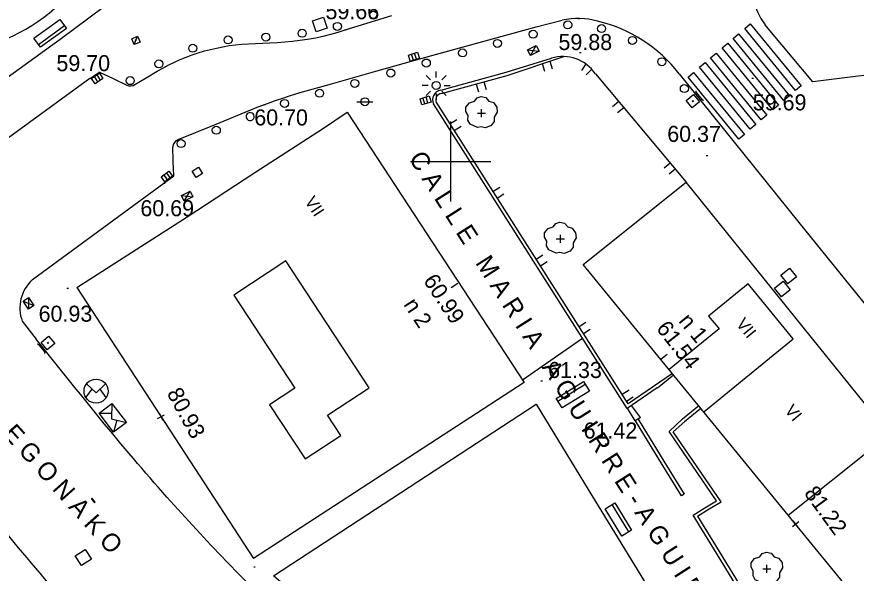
# Model space of a CAD drawing. Extents: x 506500 to 506851, y 4789550 to 4789800.
# Drawn here: x 506572.9 to 506625.3, y 4789724.3 to 4789759 of the extents above; entities that cross this region are included whole.
import ezdxf

# ---------------------------------------------------------------- set-up
doc = ezdxf.new("R2010")
doc.units = 0
for name, color, linetype in [('Alturas edific 1_500-TopEdi', 7, 'Continuous'), ('Arbol-SerJar', 7, 'Continuous'), ('Arqueta alumbrado-SerAlu', 7, 'Continuous'), ('Arqueta saneamiento-SerSan', 7, 'Continuous'), ('Banco-UrbMob', 7, 'Continuous'), ('Boca de riego-SerAgu', 7, 'Continuous'), ('Bordillo-UrbAce', 7, 'Continuous'), ('Buzon-UrbMob', 7, 'Continuous'), ('Calle-ViaCal', 7, 'Continuous'), ('Calles de 2 orden 1_500-TopCal', 7, 'Continuous'), ('cota de alero-AltAlt', 7, 'Continuous'), ('cota punto 1_500 altimetria-AltAlt', 7, 'Continuous'), ('cota umbral-AltAlt', 7, 'Continuous'), ('Delim Alturas-UrbEdi', 7, 'Continuous'), ('Entrada en finca-UrbEdi', 7, 'Continuous'), ('Escalera publica-UrbAce', 7, 'Continuous'), ('Fachada-UrbEdi', 7, 'Continuous'), ('Farola-SerAlu', 7, 'Continuous'), ('Juegos infantiles-RusAre', 7, 'Continuous'), ('Medianera-UrbEdi', 7, 'Continuous'), ('Mojon de calle peatonal-ViaCal', 7, 'Continuous'), ('Muro-UrbCer', 7, 'Continuous'), ('Numeros de portal 1_500-TopEdi', 7, 'Continuous'), ('Paso cebra peatones-SerCir', 7, 'Continuous'), ('punto 1_500 altimetria-AltAlt', 7, 'Continuous'), ('punto alero-AltAlt', 7, 'Continuous'), ('punto cuadricula 1_500-AltAlt', 7, 'Continuous'), ('punto umbral-AltAlt', 7, 'Continuous'), ('Registro de gas-SerFue', 7, 'Continuous'), ('Sumidero-SerSan', 7, 'Continuous')]:
    doc.layers.add(name, color=color, linetype=linetype)

msp = doc.modelspace()

# ---------------------------------------------------------------- linework, layer by layer
at = {"layer": 'Arbol-SerJar'}
for p, q in [((506601.676, 4789753.016), (506602.176, 4789753.016)), ((506601.926, 4789752.766), (506601.926, 4789753.266)), ((506606.588, 4789745.18), (506607.088, 4789745.18)), ((506606.838, 4789744.93), (506606.838, 4789745.43)), ((506619.463, 4789724.601), (506619.963, 4789724.601)), ((506619.713, 4789724.351), (506619.713, 4789724.851))]:
    msp.add_line(p, q, dxfattribs=at)
for points in [[(506601.666, 4789752.112), (506601.212, 4789752.324), (506601.071, 4789752.578), (506601.081, 4789752.876), (506600.944, 4789753.117), (506600.948, 4789753.392), (506601.164, 4789753.652), (506601.483, 4789753.752), (506601.648, 4789753.971), (506601.905, 4789754.054), (506602.191, 4789753.989), (506602.386, 4789753.762), (506602.667, 4789753.68), (506602.88, 4789753.395), (506602.904, 4789753.082), (506602.716, 4789752.767), (506602.716, 4789752.499), (506602.534, 4789752.238), (506602.172, 4789752.104), (506601.895, 4789752.167), (506601.666, 4789752.112)], [(506606.578, 4789744.276), (506606.124, 4789744.488), (506605.983, 4789744.742), (506605.993, 4789745.04), (506605.856, 4789745.281), (506605.86, 4789745.556), (506606.076, 4789745.816), (506606.395, 4789745.916), (506606.56, 4789746.135), (506606.817, 4789746.218), (506607.103, 4789746.153), (506607.298, 4789745.926), (506607.579, 4789745.844), (506607.792, 4789745.559), (506607.816, 4789745.246), (506607.628, 4789744.931), (506607.628, 4789744.663), (506607.445, 4789744.402), (506607.083, 4789744.268), (506606.807, 4789744.331), (506606.578, 4789744.276)], [(506619.453, 4789723.697), (506618.999, 4789723.909), (506618.858, 4789724.163), (506618.868, 4789724.461), (506618.731, 4789724.702), (506618.735, 4789724.977), (506618.951, 4789725.237), (506619.27, 4789725.337), (506619.435, 4789725.556), (506619.692, 4789725.639), (506619.978, 4789725.574), (506620.173, 4789725.347), (506620.454, 4789725.265), (506620.667, 4789724.98), (506620.691, 4789724.667), (506620.503, 4789724.352), (506620.503, 4789724.084), (506620.321, 4789723.823), (506619.959, 4789723.689), (506619.682, 4789723.752), (506619.453, 4789723.697)]]:
    msp.add_lwpolyline(points, dxfattribs=at)
at = {"layer": 'Arqueta alumbrado-SerAlu'}
for p, q in [((506604.976, 4789756.608), (506605.334, 4789757.234)), ((506604.797, 4789756.965), (506605.513, 4789756.877)), ((506583.209, 4789747.879), (506583.925, 4789747.791)), ((506583.388, 4789747.522), (506583.746, 4789748.148)), ((506573.664, 4789741.515), (506573.676, 4789740.794)), ((506573.335, 4789741.288), (506574.005, 4789741.021))]:
    msp.add_line(p, q, dxfattribs=at)
for points in [[(506605.334, 4789757.234), (506605.513, 4789756.877), (506604.976, 4789756.608), (506604.797, 4789756.965)], [(506583.746, 4789748.148), (506583.925, 4789747.791), (506583.388, 4789747.522), (506583.209, 4789747.879)], [(506574.005, 4789741.021), (506573.676, 4789740.794), (506573.335, 4789741.288), (506573.664, 4789741.515)]]:
    msp.add_lwpolyline(points, close=True, dxfattribs=at)
at = {"layer": 'Arqueta saneamiento-SerSan'}
for points in [[(506592.06, 4789759.006), (506592.29, 4789758.314), (506591.603, 4789758.085), (506591.372, 4789758.776)], [(506584.134, 4789748.997), (506583.877, 4789749.393), (506584.273, 4789749.65), (506584.53, 4789749.254)], [(506621.566, 4789742.807), (506621.02, 4789742.369), (506620.582, 4789742.916), (506621.128, 4789743.353)], [(506621.173, 4789741.989), (506620.627, 4789741.551), (506620.189, 4789742.098), (506620.735, 4789742.535)], [(506577.197, 4789725.806), (506577.594, 4789725.201), (506576.984, 4789724.801), (506576.587, 4789725.406)]]:
    msp.add_lwpolyline(points, close=True, dxfattribs=at)
at = {"layer": 'Banco-UrbMob'}
for p, q in [((506575.921, 4789758.453), (506574.3, 4789757.281)), ((506606.683, 4789735.058), (506608.384, 4789736.11)), ((506610.058, 4789728.607), (506611.098, 4789726.899))]:
    msp.add_line(p, q, dxfattribs=at)
for points in [[(506575.628, 4789758.859), (506576.038, 4789758.292), (506574.418, 4789757.12), (506574.007, 4789757.687)], [(506606.946, 4789734.633), (506606.578, 4789735.228), (506608.279, 4789736.28), (506608.647, 4789735.685)], [(506609.631, 4789728.347), (506610.229, 4789728.711), (506611.269, 4789727.003), (506610.671, 4789726.639)]]:
    msp.add_lwpolyline(points, close=True, dxfattribs=at)
at = {"layer": 'Boca de riego-SerAgu'}
for p, q in [((506580.255, 4789757.286), (506580.476, 4789757.806)), ((506580.384, 4789757.5), (506580.347, 4789757.592)), ((506580.319, 4789757.527), (506580.412, 4789757.565))]:
    msp.add_line(p, q, dxfattribs=at)
msp.add_lwpolyline([(506580.255, 4789757.286), (506580.105, 4789757.656), (506580.476, 4789757.806), (506580.626, 4789757.435)], close=True, dxfattribs=at)
at = {"layer": 'Bordillo-UrbAce'}
for p, q in [((506577.486, 4789755.174), (506565.72, 4789746.62)), ((506614.252, 4789755.467), (506621.705, 4789746.19)), ((506573.924, 4789742.631), (506582.729, 4789749.097)), ((506573.28, 4789740.031), (506574.154, 4789738.911))]:
    msp.add_line(p, q, dxfattribs=at)
for points in [[(506580.31, 4789754.8), (506581.002, 4789755.216), (506581.695, 4789755.631), (506582.055, 4789755.828), (506582.415, 4789756.025), (506582.777, 4789756.195), (506583.138, 4789756.364), (506583.503, 4789756.503), (506583.867, 4789756.642), (506584.254, 4789756.766), (506584.642, 4789756.891), (506585.022, 4789756.984), (506585.403, 4789757.077), (506585.795, 4789757.152), (506586.187, 4789757.227), (506586.576, 4789757.273), (506586.964, 4789757.32), (506587.827, 4789757.362), (506588.69, 4789757.405), (506589.17, 4789757.431), (506589.65, 4789757.458), (506590.126, 4789757.511), (506590.601, 4789757.564), (506591.08, 4789757.636), (506591.559, 4789757.708), (506592.037, 4789757.82), (506592.516, 4789757.932), (506592.972, 4789758.068), (506593.429, 4789758.204), (506596.332, 4789759.1)], [(506589.013, 4789753.786), (506589.131, 4789753.83), (506589.539, 4789753.957), (506589.947, 4789754.085), (506590.347, 4789754.214), (506590.748, 4789754.343), (506591.588, 4789754.577), (506592.429, 4789754.811), (506595.323, 4789755.623), (506598.217, 4789756.434), (506601.774, 4789757.419), (506605.332, 4789758.405), (506606.144, 4789758.606), (506606.956, 4789758.806)], [(506628.298, 4789755.661), (506625.419, 4789755.312), (506622.593, 4789754.969), (506621.303, 4789756.509), (506620.012, 4789758.049), (506619.605, 4789758.525)], [(506577.486, 4789755.174), (506578.092, 4789755.576), (506578.952, 4789755.17), (506579.811, 4789754.763)], [(506621.705, 4789746.19), (506639.393, 4789724.36), (506647.923, 4789731.38), (506628.298, 4789755.661)], [(506582.994, 4789751.361), (506585.262, 4789752.289), (506587.53, 4789753.217), (506587.939, 4789753.379), (506588.348, 4789753.541), (506588.739, 4789753.685), (506589.013, 4789753.786)], [(506582.712, 4789749.557), (506582.696, 4789750.003), (506582.662, 4789750.909)], [(506582.729, 4789749.097), (506582.712, 4789749.557)], [(506597.787, 4789716.557), (506588.953, 4789724.161), (506605.323, 4789734.871), (506608.576, 4789729.553)], [(506608.576, 4789729.553), (506624.892, 4789702.881), (506623.072, 4789701.431), (506608.373, 4789712.421), (506602.383, 4789717.491), (506600.113, 4789714.611)]]:
    msp.add_lwpolyline(points, dxfattribs=at)
for centre, radius, start, end in [((506623.406, 4789761.298), 4.705, 127.2968, 216.1088), ((506607.953, 4789754.146), 4.766, 75.3325, 102.0822), ((506606.993, 4789749.816), 9.199, 37.901, 76.3758), ((506580.025, 4789755.25), 0.532, 246.2803, 302.2578), ((506583.22, 4789750.847), 0.561, 113.7075, 173.6453), ((506575.499, 4789740.862), 2.369, 131.6749, 200.5196)]:
    msp.add_arc(centre, radius, start, end, dxfattribs=at)
for points in [[(506596.442, 4789714.937), (506585.973, 4789725.101), (506582.303, 4789729.061), (506574.154, 4789738.911)], [(506619.042, 4789686.821), (506611.152, 4789691.871), (506599.473, 4789700.401), (506586.743, 4789711.381), (506575.203, 4789723.371), (506566.784, 4789733.702)]]:
    msp.add_spline(points, degree=3, dxfattribs=at)
at = {"layer": 'Buzon-UrbMob'}
for p, q in [((506577.247, 4789735.277), (506577.635, 4789735.802)), ((506578.515, 4789735.277), (506578.132, 4789735.807)), ((506578.075, 4789734.31), (506578.856, 4789734.305)), ((506579.188, 4789733.867), (506578.98, 4789733.114))]:
    msp.add_line(p, q, dxfattribs=at)
for points in [[(506577.28, 4789736.126), (506577.881, 4789735.577), (506578.481, 4789736.127)], [(506578.872, 4789734.913), (506578.847, 4789733.953), (506579.778, 4789733.717)]]:
    msp.add_lwpolyline(points, dxfattribs=at)
msp.add_lwpolyline([(506578.075, 4789734.31), (506578.872, 4789734.913), (506579.778, 4789733.717), (506578.98, 4789733.114)], close=True, dxfattribs=at)
msp.add_circle((506577.881, 4789735.677), 0.75, dxfattribs=at)
at = {"layer": 'Calle-ViaCal'}
msp.add_lwpolyline([(506582.803, 4789762.955), (506575.637, 4789757.618), (506564.046, 4789749.233)], dxfattribs=at)
at = {"layer": 'Delim Alturas-UrbEdi'}
for p, q in [((506589.727, 4789743.796), (506586.477, 4789741.66)), ((506594.921, 4789735.891), (506589.727, 4789743.796)), ((506618.544, 4789742.371), (506616.084, 4789740.358)), ((506618.649, 4789742.241), (506618.544, 4789742.371)), ((506621.358, 4789738.933), (506618.649, 4789742.241)), ((506586.477, 4789741.66), (506590.28, 4789735.872)), ((506616.084, 4789740.358), (506616.653, 4789739.661)), ((506616.734, 4789739.563), (506616.305, 4789739.212)), ((506616.653, 4789739.661), (506616.734, 4789739.563)), ((506616.305, 4789739.212), (506613.628, 4789737.023)), ((506615.792, 4789734.379), (506621.358, 4789738.933)), ((506590.28, 4789735.872), (506588.697, 4789734.832)), ((506592.324, 4789734.183), (506594.921, 4789735.891)), ((506588.697, 4789734.832), (506590.921, 4789731.447)), ((506593.157, 4789732.916), (506592.324, 4789734.183)), ((506590.921, 4789731.447), (506593.157, 4789732.916))]:
    msp.add_line(p, q, dxfattribs=at)
at = {"layer": 'Entrada en finca-UrbEdi'}
for p, q in [((506600.454, 4789742.391), (506600.035, 4789742.118)), ((506613.107, 4789737.672), (506613.494, 4789737.989))]:
    msp.add_line(p, q, dxfattribs=at)
at = {"layer": 'Escalera publica-UrbAce'}
for p, q in [((506604.47, 4789736.384), (506608.23, 4789738.975)), ((506612.893, 4789735.891), (506613.887, 4789736.704)), ((506611.843, 4789734.029), (506611.269, 4789734.777)), ((506614.463, 4789733.941), (506615.468, 4789734.773)), ((506614.591, 4789733.787), (506615.596, 4789734.618)), ((506611.843, 4789734.029), (506611.501, 4789733.821))]:
    msp.add_line(p, q, dxfattribs=at)
msp.add_lwpolyline([(506611.501, 4789733.821), (506611.022, 4789734.607)], dxfattribs=at)
at = {"layer": 'Fachada-UrbEdi'}
for p, q in [((506593.547, 4789753.083), (506604.573, 4789736.226)), ((506576.694, 4789742.131), (506587.693, 4789725.231)), ((506604.573, 4789736.226), (506587.693, 4789725.231))]:
    msp.add_line(p, q, dxfattribs=at)
for points in [[(506576.694, 4789742.131), (506583.571, 4789746.546), (506587.794, 4789749.311), (506592.059, 4789752.078), (506593.547, 4789753.083)], [(506608.266, 4789743.574), (506614.686, 4789748.707)], [(506627.369, 4789732.99), (506614.686, 4789748.707)], [(506614.132, 4789736.405), (506608.266, 4789743.574)], [(506621.057, 4789727.943), (506614.132, 4789736.405)], [(506639.927, 4789717.428), (506633.713, 4789712.48), (506621.057, 4789727.943)]]:
    msp.add_lwpolyline(points, dxfattribs=at)
at = {"layer": 'Farola-SerAlu'}
for p, q in [((506599.097, 4789755.241), (506599.097, 4789755.617)), ((506598.743, 4789755.095), (506598.478, 4789755.36)), ((506599.45, 4789755.095), (506599.715, 4789755.36)), ((506599.715, 4789755.36), (506599.715, 4789755.36)), ((506598.597, 4789754.742), (506598.221, 4789754.742)), ((506599.596, 4789754.742), (506599.972, 4789754.742)), ((506598.743, 4789754.388), (506598.478, 4789754.123)), ((506599.097, 4789754.242), (506599.097, 4789753.866)), ((506599.45, 4789754.388), (506599.715, 4789754.123))]:
    msp.add_line(p, q, dxfattribs=at)
msp.add_circle((506599.097, 4789754.742), 0.25, dxfattribs=at)
at = {"layer": 'Juegos infantiles-RusAre'}
msp.add_arc((506567.889, 4789767.967), 11.217, 177.6646, 35.4618, dxfattribs=at)
at = {"layer": 'Medianera-UrbEdi'}
msp.add_line((506621.057, 4789727.943), (506627.369, 4789732.99), dxfattribs=at)
at = {"layer": 'Mojon de calle peatonal-ViaCal'}
for centre in [(506595.182, 4789759.118), (506592.931, 4789758.423), (506607.304, 4789758.52), (506590.737, 4789757.997), (506605.143, 4789757.937), (506609.413, 4789758.286), (506586.117, 4789757.583), (506588.473, 4789757.757), (506602.913, 4789757.366), (506611.334, 4789757.549), (506583.912, 4789757.062), (506600.737, 4789756.768), (506581.799, 4789756.089), (506598.48, 4789756.141), (506613.168, 4789756.22), (506596.26, 4789755.517), (506580.013, 4789755.042), (506594.017, 4789754.868), (506591.826, 4789754.254), (506614.572, 4789754.546), (506589.643, 4789753.619), (506585.383, 4789751.953), (506583.185, 4789751.119)]:
    msp.add_circle(centre, 0.25, dxfattribs=at)
for start, end in [(27.7325, 218.8594), (218.8594, 27.7325)]:
    msp.add_arc((506587.501, 4789752.8), 0.25, start, end, dxfattribs=at)
at = {"layer": 'Muro-UrbCer'}
for p, q in [((506603.46, 4789755.566), (506606.278, 4789756.446)), ((506605.704, 4789756.101), (506605.854, 4789755.631)), ((506606.174, 4789756.251), (506606.324, 4789755.781)), ((506608.427, 4789756.081), (506608.157, 4789755.671)), ((506608.798, 4789755.754), (506608.448, 4789755.394)), ((506602.074, 4789754.971), (506602.204, 4789754.491)), ((506609.034, 4789755.457), (506614.684, 4789748.71)), ((506601.594, 4789754.831), (506601.724, 4789754.351)), ((506610.477, 4789753.733), (506610.097, 4789753.413)), ((506610.8, 4789753.348), (506610.41, 4789753.028)), ((506599.954, 4789752.351), (506600.374, 4789752.621)), ((506600.224, 4789751.931), (506600.644, 4789752.201)), ((506613.686, 4789749.902), (506613.306, 4789749.582)), ((506614.004, 4789749.521), (506613.624, 4789749.201)), ((506602.634, 4789748.131), (506603.064, 4789748.401)), ((506602.904, 4789747.711), (506603.324, 4789747.981)), ((506605.324, 4789743.911), (506605.744, 4789744.181)), ((506605.593, 4789743.491), (506606.013, 4789743.761)), ((506608.013, 4789739.701), (506608.433, 4789739.971)), ((506608.283, 4789739.281), (506608.703, 4789739.541)), ((506610.693, 4789735.481), (506611.123, 4789735.751)), ((506610.963, 4789735.061), (506611.383, 4789735.331))]:
    msp.add_line(p, q, dxfattribs=at)
for points in [[(506603.518, 4789755.366), (506607.061, 4789756.546)], [(506599.38, 4789754.45), (506603.464, 4789755.571)], [(506599.424, 4789754.231), (506603.514, 4789755.371)], [(506612.883, 4789735.891), (506611.013, 4789734.601), (506598.924, 4789753.601)], [(506613.825, 4789736.78), (506611.073, 4789734.891), (506599.084, 4789753.711)], [(506611.689, 4789733.935), (506613.123, 4789731.589), (506614.558, 4789729.243), (506614.387, 4789729.138), (506612.953, 4789731.485), (506611.518, 4789733.831)], [(506613.622, 4789733.169), (506614.463, 4789733.941)], [(506613.885, 4789733.139), (506614.598, 4789733.793)], [(506615.117, 4789727.944), (506615.848, 4789728.391), (506616.578, 4789728.837), (506615.1, 4789731.003), (506613.622, 4789733.169)], [(506615.392, 4789727.878), (506616.127, 4789728.327), (506616.862, 4789728.776), (506615.374, 4789730.958), (506613.885, 4789733.139)], [(506620.967, 4789718.377), (506616.569, 4789725.57), (506615.117, 4789727.944)], [(506615.392, 4789727.878), (506616.74, 4789725.674), (506621.164, 4789718.439)]]:
    msp.add_lwpolyline(points, dxfattribs=at)
for centre, radius, start, end in [((506606.981, 4789754.069), 2.478, 34.074, 106.4792), ((506599.475, 4789753.854), 0.603, 99.1089, 205.7472), ((506599.465, 4789753.836), 0.398, 96.2437, 201.2033)]:
    msp.add_arc(centre, radius, start, end, dxfattribs=at)
at = {"layer": 'Paso cebra peatones-SerCir'}
for points in [[(506618.68, 4789758.581), (506621.851, 4789754.719), (506621.498, 4789754.427), (506618.339, 4789758.293), (506618.68, 4789758.581)], [(506617.959, 4789757.963), (506621.13, 4789754.1), (506620.777, 4789753.808), (506617.617, 4789757.674), (506617.959, 4789757.963)], [(506617.274, 4789757.374), (506620.445, 4789753.511), (506620.092, 4789753.219), (506616.932, 4789757.085), (506617.274, 4789757.374)], [(506616.553, 4789756.755), (506619.723, 4789752.892), (506619.37, 4789752.6), (506616.211, 4789756.467), (506616.553, 4789756.755)], [(506615.868, 4789756.167), (506619.038, 4789752.304), (506618.685, 4789752.012), (506615.526, 4789755.878), (506615.868, 4789756.167)], [(506615.147, 4789755.548), (506618.317, 4789751.685), (506617.964, 4789751.393), (506614.805, 4789755.259), (506615.147, 4789755.548)]]:
    msp.add_lwpolyline(points, dxfattribs=at)
at = {"layer": 'punto 1_500 altimetria-AltAlt'}
for p, q in [((506607.932, 4789758.912), (506608.032, 4789758.912)), ((506593.372, 4789758.204), (506593.472, 4789758.204)), ((506608.031, 4789756.791), (506608.131, 4789756.791)), ((506578.035, 4789755.576), (506578.135, 4789755.576)), ((506618.79, 4789755.188), (506618.89, 4789755.188)), ((506588.348, 4789753.549), (506588.448, 4789753.549)), ((506615.943, 4789750.363), (506616.043, 4789750.363)), ((506582.086, 4789748.641), (506582.186, 4789748.641)), ((506576.063, 4789742.108), (506576.163, 4789742.108)), ((506605.62, 4789736.327), (506605.72, 4789736.327)), ((506609.642, 4789732.382), (506609.742, 4789732.382)), ((506587.716, 4789724.71), (506587.816, 4789724.71))]:
    msp.add_line(p, q, dxfattribs=at)
at = {"layer": 'punto alero-AltAlt'}
for p, q in [((506581.709, 4789733.969), (506582.149, 4789734.207)), ((506581.81, 4789734.308), (506582.048, 4789733.868)), ((506621.315, 4789727.234), (506621.707, 4789727.545)), ((506621.667, 4789727.193), (506621.355, 4789727.585))]:
    msp.add_line(p, q, dxfattribs=at)
at = {"layer": 'punto cuadricula 1_500-AltAlt'}
for p, q in [((506600, 4789747.5), (506600, 4789752.5)), ((506597.5, 4789750), (506602.5, 4789750))]:
    msp.add_line(p, q, dxfattribs=at)
at = {"layer": 'punto umbral-AltAlt'}
for p, q in [((506600.454, 4789742.391), (506600.035, 4789742.118)), ((506613.107, 4789737.672), (506613.494, 4789737.989))]:
    msp.add_line(p, q, dxfattribs=at)
at = {"layer": 'Registro de gas-SerFue'}
msp.add_line((506594.153, 4789753.728), (506595.153, 4789753.728), dxfattribs=at)
msp.add_circle((506594.653, 4789753.728), 0.25, dxfattribs=at)
at = {"layer": 'Sumidero-SerSan'}
for p, q in [((506597.679, 4789756.318), (506597.553, 4789756.698)), ((506597.861, 4789756.374), (506597.747, 4789756.754)), ((506577.759, 4789755.29), (506577.983, 4789754.958)), ((506577.925, 4789755.402), (506578.148, 4789755.07)), ((506598.394, 4789753.589), (506598.268, 4789753.969)), ((506598.576, 4789753.645), (506598.462, 4789754.025)), ((506615.301, 4789754.311), (506615.312, 4789754.411)), ((506615.301, 4789754.311), (506615.678, 4789753.844)), ((506615.062, 4789753.732), (506615.139, 4789753.795)), ((506615.069, 4789753.802), (506615.132, 4789753.725)), ((506615.678, 4789753.844), (506615.778, 4789753.834)), ((506582.26, 4789749.286), (506582.288, 4789749.248)), ((506582.288, 4789749.248), (506582.495, 4789748.962)), ((506582.099, 4789749.169), (506582.127, 4789749.131)), ((506582.127, 4789749.131), (506582.333, 4789748.845)), ((506574.304, 4789738.592), (506574.205, 4789738.602)), ((506574.686, 4789738.129), (506574.304, 4789738.592)), ((506574.92, 4789738.71), (506574.843, 4789738.647)), ((506574.913, 4789738.64), (506574.849, 4789738.717)), ((506574.686, 4789738.129), (506574.676, 4789738.029))]:
    msp.add_line(p, q, dxfattribs=at)
for points in [[(506597.483, 4789756.262), (506597.371, 4789756.641), (506597.94, 4789756.817), (506598.058, 4789756.428)], [(506578.091, 4789755.514), (506578.314, 4789755.182), (506577.817, 4789754.846), (506577.593, 4789755.178)], [(506598.198, 4789753.533), (506598.086, 4789753.912), (506598.656, 4789754.088), (506598.773, 4789753.699)], [(506614.679, 4789753.808), (506615.145, 4789754.185), (506615.522, 4789753.719), (506615.056, 4789753.342)], [(506575.303, 4789738.638), (506574.84, 4789738.256), (506574.459, 4789738.719), (506574.922, 4789739.101)]]:
    msp.add_lwpolyline(points, close=True, dxfattribs=at)
for points in [[(506581.965, 4789749.012), (506581.937, 4789749.051), (506582.422, 4789749.404), (506582.45, 4789749.366)], [(506582.45, 4789749.366), (506582.657, 4789749.08), (506582.17, 4789748.728), (506581.965, 4789749.012)]]:
    msp.add_lwpolyline(points, dxfattribs=at)

# ---------------------------------------------------------------- texts
at = {"layer": 'Alturas edific 1_500-TopEdi'}
for s, rotation, p in [('VII', 303.1044, (506590.87, 4789747.518)), ('VII', 309.2981, (506617.761, 4789739.855)), ('VI', 309.2981, (506620.79, 4789734.458))]:
    msp.add_text(s, height=0.75, rotation=rotation, dxfattribs=at).set_placement(p)
at = {"layer": 'Calles de 2 orden 1_500-TopCal'}
for s, height, rotation, p in [('C A L L E   M A R I A   A G U I R R E - A G U I R R E', 1.12999, 302.5124, (506597.351, 4789750.196)), ('B E G O N A K O', 1.12999, 311.8464, (506571.07, 4789734.056)), ('-', 1.13, 307.8391, (506577.209, 4789728.79))]:
    msp.add_text(s, height=height, rotation=rotation, dxfattribs=at).set_placement(p)
at = {"layer": 'cota de alero-AltAlt'}
for s, rotation, p in [('80.93', 298.4362, (506582.272, 4789735.556)), ('81.22', 306.1764, (506622.004, 4789729.304))]:
    msp.add_text(s, height=1, rotation=rotation, dxfattribs=at).set_placement(p)
at = {"layer": 'cota punto 1_500 altimetria-AltAlt'}
for s, p in [('59.66', (506592.192, 4789758.873)), ('59.88', (506606.723, 4789756.948)), ('59.70', (506575.411, 4789755.633)), ('59.69', (506618.84, 4789753.188)), ('60.70', (506587.75, 4789752.249)), ('60.37', (506613.507, 4789751.222)), ('60.69', (506580.647, 4789746.585)), ('60.93', (506574.301, 4789740.007)), ('61.33', (506606.08, 4789736.496)), ('61.42', (506608.291, 4789732.72))]:
    msp.add_text(s, height=1, rotation=359.9988, dxfattribs=at).set_placement(p)
at = {"layer": 'cota umbral-AltAlt'}
for s, rotation, p in [('60.99', 303.1007, (506598.26, 4789742.572)), ('61.54', 307.7662, (506612.78, 4789739.578))]:
    msp.add_text(s, height=1, rotation=rotation, dxfattribs=at).set_placement(p)
at = {"layer": 'Numeros de portal 1_500-TopEdi'}
for s, rotation, p in [('n 2', 303.1001, (506597.028, 4789741.081)), ('n 1', 309.2975, (506614.168, 4789740.032))]:
    msp.add_text(s, height=1, rotation=rotation, dxfattribs=at).set_placement(p)

doc.saveas('drawing.dxf')
